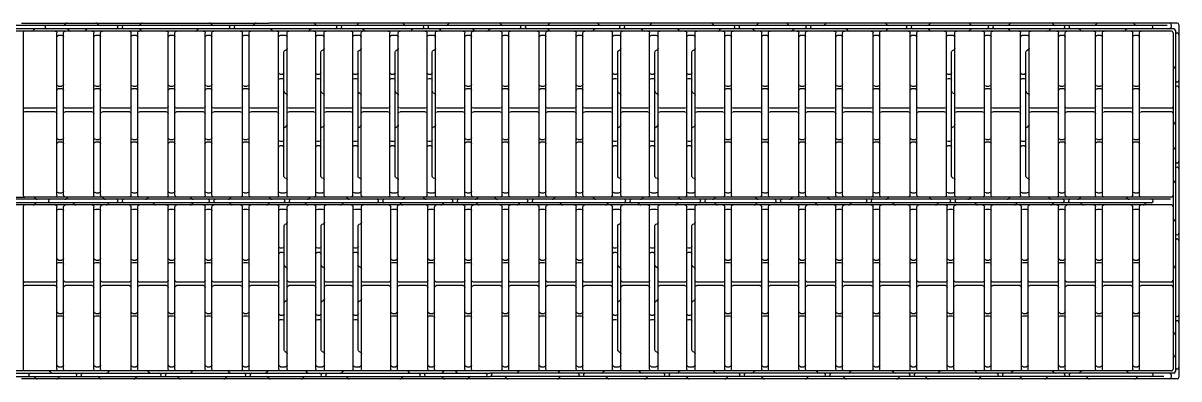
# Model space of a CAD drawing. Header units: millimetres. Extents: x -12841 to 656159, y 16990 to 119390.
# Drawn here: x 323659 to 656159, y 16990 to 119390 of the extents above; entities that cross this region are included whole.
import ezdxf

# ---------------------------------------------------------------- set-up
doc = ezdxf.new("R2010")
doc.units = ezdxf.units.MM
doc.layers.add('Rail_H4822(Lower)', color=7, linetype='Continuous')

# ---------------------------------------------------------------- blocks, each defined once
blk = doc.blocks.new('A$C31676947')
at = {"layer": 'Rail_H4822(Lower)'}
for p, q in [((500, 47250), (500, 500)), ((1000, 46570), (1920, 46570)), ((2420, 47250), (2420, 500)), ((1000, 31870), (1920, 31870)), ((1000, 31220), (1920, 31220)), ((1000, 16520), (1920, 16520)), ((1000, 15870), (1920, 15870)), ((1000, 1180), (1920, 1180))]:
    blk.add_line(p, q, dxfattribs=at)
for centre, start, end in [((0, 47250), 0, 90), ((1000, 46070), 90, 180), ((1920, 46070), 0, 90), ((2920, 47250), 90, 180), ((1000, 32370), 180, 270), ((1000, 30720), 90, 180), ((1920, 32370), 270, 0), ((1920, 30720), 0, 90), ((0, 23700), 270, 0), ((2920, 23700), 180, 270), ((0, 21700), 0, 90), ((2920, 21700), 90, 180), ((1000, 17020), 180, 270), ((1920, 17020), 270, 0), ((1000, 15370), 90, 180), ((1920, 15370), 0, 90), ((0, 500), 270, 0), ((1000, 1680), 180, 270), ((1920, 1680), 270, 0), ((2920, 500), 180, 270)]:
    blk.add_arc(centre, 500, start, end, dxfattribs=at)
blk = doc.blocks.new('A$Ca08771bd')
at = {"layer": 'Rail_H4822(Lower)'}
for p, q in [((500, 47250), (500, 500)), ((1000, 46570), (2420, 46570)), ((2920, 47250), (2920, 500)), ((2000, 41745), (2000, 6005)), ((2290, 42199), (2630, 42357)), ((1000, 32935), (1500, 32935)), ((1500, 31785), (1000, 31785)), ((2300, 27664), (2620, 27480)), ((2300, 17736), (2620, 17920)), ((1000, 13615), (1500, 13615)), ((1500, 12465), (1000, 12465)), ((2290, 5552), (2630, 5394)), ((1000, 1180), (2420, 1180))]:
    blk.add_line(p, q, dxfattribs=at)
for centre, radius, start, end in [((0, 47250), 500, 0, 90), ((1000, 46070), 500, 90, 180), ((2420, 46070), 500, 0, 90), ((3420, 47250), 500, 90, 180), ((2500, 41745), 500, 114.88821, 180), ((2420, 42811), 500, 294.88821, 0), ((1000, 33435), 500, 180, 270), ((1500, 33435), 500, 270, 0), ((1000, 31285), 500, 90, 180), ((1500, 31285), 500, 0, 90), ((2600, 28184), 600, 180, 240), ((2320, 26960), 600, 0, 60), ((0, 23700), 500, 270, 0), ((3420, 23700), 500, 180, 270), ((0, 21700), 500, 0, 90), ((3420, 21700), 500, 90, 180), ((2600, 17216), 600, 120, 180), ((2320, 18440), 600, 300, 0), ((1000, 14115), 500, 180, 270), ((1500, 14115), 500, 270, 0), ((1000, 11965), 500, 90, 180), ((1500, 11965), 500, 0, 90), ((2500, 6005), 500, 180, 245.11179), ((2420, 4940), 500, 0, 65.11179), ((0, 500), 500, 270, 0), ((1000, 1680), 500, 180, 270), ((2420, 1680), 500, 270, 0), ((3420, 500), 500, 180, 270)]:
    blk.add_arc(centre, radius, start, end, dxfattribs=at)

msp = doc.modelspace()

# ---------------------------------------------------------------- linework, layer by layer
at = {"layer": 'Rail_H4822(Lower)'}
for p, q in [((326492, 118740), (58829, 118740)), ((401019, 117090), (318509, 117090)), ((395552, 117740), (319159, 117740)), ((323159, 119390), (394329, 119390)), ((323659, 116590), (323659, 69840)), ((394329, 118740), (326492, 118740)), ((326764, 117528), (326572, 117302)), ((335659, 118952), (335851, 119178)), ((336659, 117528), (336851, 117302)), ((341764, 117528), (341572, 117302)), ((345072, 119178), (345264, 118952)), ((357491, 119178), (357299, 118952)), ((357349, 117528), (357541, 117302)), ((373858, 117528), (373666, 117302)), ((377772, 119178), (377964, 118952)), ((390049, 118952), (390241, 119178)), ((655659, 119390), (394329, 119390)), ((652740, 118740), (394329, 118740)), ((395351, 117302), (395159, 117528)), ((654659, 117740), (395552, 117740)), ((654009, 117090), (401019, 117090)), ((406086, 117302), (406278, 117528)), ((407778, 118952), (407586, 119178)), ((419863, 118952), (420055, 119178)), ((421751, 117302), (421559, 117528)), ((433244, 118952), (433052, 119178)), ((435352, 117302), (435544, 117528)), ((443811, 117302), (443619, 117528)), ((445830, 118952), (446021, 119178)), ((453426, 117302), (453234, 117528)), ((457601, 117302), (457793, 117528)), ((461224, 118952), (461032, 119178)), ((474809, 118952), (475001, 119178)), ((475001, 117302), (474809, 117528)), ((487756, 117302), (487948, 117528)), ((489316, 118952), (489124, 119178)), ((501961, 117302), (501769, 117528)), ((504103, 118952), (504295, 119178)), ((512441, 117302), (512249, 117528)), ((522224, 118952), (522032, 119178)), ((524032, 117302), (524224, 117529)), ((534001, 117302), (533809, 117528)), ((534809, 118952), (535001, 119178)), ((543764, 118952), (543572, 119178)), ((545072, 117302), (545264, 117528)), ((554349, 118952), (554541, 119178)), ((560901, 117302), (560709, 117528)), ((572174, 118952), (571982, 119178)), ((572032, 117302), (572224, 117528)), ((584309, 118952), (584501, 119178)), ((584501, 117302), (584309, 117528)), ((596234, 118952), (596042, 119178)), ((596042, 117302), (596234, 117528)), ((607319, 118952), (607511, 119178)), ((607511, 117302), (607319, 117528)), ((618942, 117302), (619134, 117528)), ((620134, 118952), (619942, 119178)), ((627911, 117302), (627719, 117528)), ((632304, 118952), (632496, 119178)), ((640769, 117302), (640961, 117528)), ((643461, 118952), (643269, 119178)), ((653979, 118890), (653979, 118240)), ((654509, 116590), (654509, 19790)), ((655159, 117240), (655159, 19140)), ((656159, 118890), (656159, 17490)), ((654720, 106827), (654947, 106635)), ((332872, 94890), (324159, 94890)), ((332872, 93890), (324159, 93890)), ((343545, 94890), (335792, 94890)), ((343545, 93890), (335792, 93890)), ((354218, 94890), (346465, 94890)), ((354218, 93890), (346465, 93890)), ((364891, 94890), (357138, 94890)), ((364891, 93890), (357138, 93890)), ((375564, 94890), (367811, 94890)), ((375564, 93890), (367811, 93890)), ((386237, 94890), (378484, 94890)), ((386237, 93890), (378484, 93890)), ((396660, 94890), (389157, 94890)), ((396660, 93890), (389157, 93890)), ((407333, 94890), (400080, 94890)), ((407333, 93890), (400080, 93890)), ((418006, 94890), (410753, 94890)), ((418006, 93890), (410753, 93890)), ((428679, 94890), (421426, 94890)), ((428679, 93890), (421426, 93890)), ((439352, 94890), (432099, 94890)), ((439352, 93890), (432099, 93890)), ((450275, 94890), (442772, 94890)), ((450275, 93890), (442772, 93890)), ((460948, 94890), (453195, 94890)), ((460948, 93890), (453195, 93890)), ((471621, 94890), (463868, 94890)), ((471621, 93890), (463868, 93890)), ((482294, 94890), (474541, 94890)), ((482294, 93890), (474541, 93890)), ((492717, 94890), (485214, 94890)), ((492717, 93890), (485214, 93890)), ((503390, 94890), (496137, 94890)), ((503390, 93890), (496137, 93890)), ((514063, 94890), (506810, 94890)), ((514063, 93890), (506810, 93890)), ((524986, 94890), (517483, 94890)), ((524986, 93890), (517483, 93890)), ((535659, 94890), (527906, 94890)), ((535659, 93890), (527906, 93890)), ((546332, 94890), (538579, 94890)), ((546332, 93890), (538579, 93890)), ((557005, 94890), (549252, 94890)), ((557005, 93890), (549252, 93890)), ((567678, 94890), (559925, 94890)), ((567678, 93890), (559925, 93890)), ((578351, 94890), (570598, 94890)), ((578351, 93890), (570598, 93890)), ((588774, 94890), (581271, 94890)), ((588774, 93890), (581271, 93890)), ((599697, 94890), (592194, 94890)), ((599697, 93890), (592194, 93890)), ((610120, 94890), (602617, 94890)), ((610120, 93890), (602617, 93890)), ((621043, 94890), (613540, 94890)), ((621043, 93890), (613540, 93890)), ((631716, 94890), (623963, 94890)), ((631716, 93890), (623963, 93890)), ((642389, 94890), (634636, 94890)), ((642389, 93890), (634636, 93890)), ((654009, 94890), (645309, 94890)), ((654009, 93890), (645309, 93890)), ((654720, 90416), (654947, 90607)), ((654720, 83527), (654947, 83335)), ((654720, 73558), (654947, 73750)), ((324159, 67040), (62419, 67040)), ((329994, 68690), (62891, 68690)), ((398391, 67690), (312796, 67690)), ((318509, 69340), (324159, 69340)), ((323659, 66540), (323659, 19790)), ((401019, 69340), (324159, 69340)), ((397919, 67040), (324159, 67040)), ((327198, 67478), (327006, 67252)), ((327252, 68902), (327060, 69128)), ((398391, 68690), (329994, 68690)), ((336351, 69128), (336159, 68902)), ((338325, 67252), (338134, 67478)), ((338325, 67252), (338134, 67478)), ((346898, 68902), (346706, 69128)), ((348198, 67478), (348006, 67252)), ((359541, 69128), (359349, 68902)), ((361321, 67252), (361129, 67478)), ((372104, 68902), (371912, 69128)), ((372368, 67478), (372176, 67252)), ((383301, 69128), (383109, 68902)), ((383381, 67252), (383189, 67478)), ((394303, 67478), (394112, 67252)), ((394803, 68902), (394612, 69128)), ((654011, 67040), (397919, 67040)), ((653734, 68690), (398391, 68690)), ((648296, 67690), (398391, 67690)), ((654009, 69340), (401019, 69340)), ((405080, 67252), (404889, 67478)), ((405877, 68902), (406069, 69128)), ((415436, 67252), (415628, 67478)), ((417118, 68902), (416926, 69128)), ((432461, 67252), (432269, 67478)), ((433065, 68902), (433257, 69128)), ((439124, 68902), (438932, 69128)), ((444316, 67252), (444508, 67478)), ((454209, 68902), (454401, 69128)), ((454401, 67252), (454209, 67478)), ((459678, 68902), (459486, 69128)), ((466216, 67252), (466408, 67478)), ((476309, 68902), (476501, 69128)), ((478481, 67252), (478289, 67478)), ((487948, 68902), (487756, 69128)), ((491636, 67252), (491828, 67478)), ((500871, 67252), (500679, 67478)), ((501769, 68902), (501961, 69128)), ((511726, 67252), (511918, 67478)), ((512508, 68902), (512316, 69128)), ((522489, 68902), (522681, 69128)), ((522981, 67252), (522789, 67478)), ((534624, 68902), (534432, 69128)), ((534432, 67252), (534624, 67478)), ((544609, 68902), (544801, 69128)), ((551871, 67252), (551679, 67478)), ((555448, 68902), (555256, 69128)), ((561554, 67252), (561746, 67478)), ((572331, 68902), (572523, 69128)), ((574161, 67252), (573969, 67478)), ((584668, 68902), (584476, 69128)), ((586642, 67252), (586834, 67478)), ((595919, 68902), (596111, 69128)), ((597841, 67252), (597649, 67478)), ((607259, 68902), (607451, 69128)), ((609296, 67252), (609488, 67478)), ((619004, 68902), (618812, 69128)), ((619812, 67252), (620004, 67478)), ((627589, 68902), (627781, 69128)), ((628281, 67252), (628089, 67478)), ((641408, 68902), (641216, 69128)), ((646386, 67252), (646578, 67478)), ((654720, 62823), (654947, 62631)), ((654720, 49058), (654947, 49250)), ((332872, 44840), (324159, 44840)), ((332872, 43840), (324159, 43840)), ((343545, 44840), (335792, 44840)), ((343545, 43840), (335792, 43840)), ((354218, 44840), (346465, 44840)), ((354218, 43840), (346465, 43840)), ((364891, 44840), (357138, 44840)), ((364891, 43840), (357138, 43840)), ((375564, 44840), (367811, 44840)), ((375564, 43840), (367811, 43840)), ((386237, 44840), (378484, 44840)), ((386237, 43840), (378484, 43840)), ((396730, 44840), (389157, 44840)), ((396730, 43840), (389157, 43840)), ((407403, 44840), (400080, 44840)), ((407403, 43840), (400080, 43840)), ((418076, 44840), (410753, 44840)), ((418076, 43840), (410753, 43840)), ((428929, 44840), (421426, 44840)), ((428929, 43840), (421426, 43840)), ((439602, 44840), (431849, 44840)), ((439602, 43840), (431849, 43840)), ((450275, 44840), (442522, 44840)), ((450275, 43840), (442522, 43840)), ((460948, 44840), (453195, 44840)), ((460948, 43840), (453195, 43840)), ((471621, 44840), (463868, 44840)), ((471621, 43840), (463868, 43840)), ((482294, 44840), (474541, 44840)), ((482294, 43840), (474541, 43840)), ((492717, 44840), (485214, 44840)), ((492717, 43840), (485214, 43840)), ((503390, 44840), (496137, 44840)), ((503390, 43840), (496137, 43840)), ((514063, 44840), (506810, 44840)), ((514063, 43840), (506810, 43840)), ((524986, 44840), (517483, 44840)), ((524986, 43840), (517483, 43840)), ((535659, 44840), (527906, 44840)), ((535659, 43840), (527906, 43840)), ((546332, 44840), (538579, 44840)), ((546332, 43840), (538579, 43840)), ((557005, 44840), (549252, 44840)), ((557005, 43840), (549252, 43840)), ((567678, 44840), (559925, 44840)), ((567678, 43840), (559925, 43840)), ((578351, 44840), (570598, 44840)), ((578351, 43840), (570598, 43840)), ((589024, 44840), (581271, 44840)), ((589024, 43840), (581271, 43840)), ((599697, 44840), (591944, 44840)), ((599697, 43840), (591944, 43840)), ((610370, 44840), (602617, 44840)), ((610370, 43840), (602617, 43840)), ((621043, 44840), (613290, 44840)), ((621043, 43840), (613290, 43840)), ((631716, 44840), (623963, 44840)), ((631716, 43840), (623963, 43840)), ((642389, 44840), (634636, 44840)), ((642389, 43840), (634636, 43840)), ((654009, 44840), (645309, 44840)), ((654009, 43840), (645309, 43840)), ((654720, 29851), (654947, 30043)), ((654720, 23730), (654947, 23538)), ((324159, 19290), (123149, 19290)), ((316346, 17640), (457982, 17640)), ((319159, 18640), (457982, 18640)), ((462349, 16990), (323159, 16990)), ((458649, 19290), (324159, 19290)), ((327247, 17202), (327055, 17428)), ((331648, 18852), (331456, 19078)), ((333918, 17428), (333726, 17202)), ((345695, 17202), (345503, 17428)), ((348191, 19078), (347999, 18852)), ((356164, 17428), (355972, 17202)), ((359672, 19078), (359864, 18852)), ((368249, 17428), (368441, 17202)), ((372181, 19078), (371989, 18852)), ((382054, 17428), (381862, 17202)), ((383054, 18852), (382862, 19078)), ((393831, 19078), (393639, 18852)), ((394331, 17202), (394139, 17428)), ((404308, 17428), (404116, 17202)), ((405378, 18852), (405186, 19078)), ((415581, 19078), (415389, 18852)), ((416913, 17428), (417104, 17202)), ((432729, 17428), (432537, 17202)), ((434729, 18852), (434537, 19078)), ((444506, 19078), (444314, 18852)), ((444506, 17202), (444314, 17428)), ((448464, 18852), (448272, 19078)), ((451964, 17428), (451772, 17202)), ((654659, 18640), (457982, 18640)), ((651846, 17640), (457982, 17640)), ((654009, 19290), (458649, 19290)), ((655659, 16990), (462349, 16990)), ((462741, 17202), (462549, 17428)), ((465999, 18852), (466191, 19078)), ((477964, 18852), (477772, 19078)), ((477772, 17202), (477964, 17428)), ((490549, 18852), (490741, 19078)), ((491741, 17202), (491549, 17428)), ((501287, 18852), (501095, 19078)), ((502882, 17202), (503074, 17428)), ((512159, 18852), (512351, 19078)), ((514851, 17202), (514659, 17428)), ((522704, 18852), (522512, 19078)), ((526012, 17202), (526204, 17428)), ((533789, 18852), (533981, 19078)), ((536479, 17202), (536287, 17428)), ((549126, 17202), (549318, 17428)), ((552318, 18852), (552126, 19078)), ((560095, 17202), (559903, 17428)), ((561459, 18852), (561651, 19078)), ((574114, 18852), (573922, 19078)), ((575422, 17202), (575614, 17428)), ((583691, 17202), (583499, 17428)), ((587069, 18852), (587261, 19078)), ((597908, 18852), (597716, 19078)), ((598822, 17202), (599014, 17428)), ((608099, 18852), (608291, 19078)), ((610849, 17202), (610657, 17428)), ((618022, 17202), (618214, 17428)), ((620214, 18852), (620022, 19078)), ((627799, 18852), (627991, 19078)), ((629991, 17202), (629799, 17428)), ((641578, 18852), (641386, 19078)), ((643886, 17202), (644078, 17428)), ((653979, 18140), (653979, 17490))]:
    msp.add_line(p, q, dxfattribs=at)
for centre, radius, start, end in [((324159, 116590), 500, 90, 180), ((326115, 117690), 600, 270, 319.69841), ((327222, 117140), 600, 90, 139.69841), ((330442, 118240), 500, 90, 270), ((335202, 119340), 600, 270, 319.69841), ((336309, 118790), 600, 90, 139.69841), ((336202, 117140), 600, 40.30159, 90), ((337309, 117690), 600, 220.30159, 270), ((341115, 117690), 600, 270, 319.69841), ((342222, 117140), 600, 90, 139.69841), ((344615, 118790), 600, 40.30159, 90), ((345722, 119340), 600, 220.30159, 270), ((350482, 118240), 500, 270, 90), ((352632, 118240), 500, 90, 270), ((356842, 119340), 600, 270, 319.69841), ((356892, 117140), 600, 40.30159, 90), ((357949, 118790), 600, 90, 139.69841), ((357999, 117690), 600, 220.30159, 270), ((373209, 117690), 600, 270, 319.69841), ((374316, 117140), 600, 90, 139.69841), ((377315, 118790), 600, 40.30159, 90), ((378422, 119340), 600, 220.30159, 270), ((382682, 118240), 500, 270, 90), ((384832, 118240), 500, 90, 270), ((389592, 119340), 600, 270, 319.69841), ((390699, 118790), 600, 90, 139.69841), ((394702, 117140), 600, 40.30159, 90), ((395809, 117690), 600, 220.30159, 270), ((405629, 117690), 600, 270, 319.69841), ((406736, 117140), 600, 90, 139.69841), ((407129, 118790), 600, 40.30159, 90), ((408236, 119340), 600, 220.30159, 270), ((413496, 118240), 500, 270, 90), ((415646, 118240), 500, 90, 270), ((419406, 119340), 600, 270, 319.69841), ((420513, 118790), 600, 90, 139.69841), ((421102, 117140), 600, 40.30159, 90), ((422209, 117690), 600, 220.30159, 270), ((432595, 118790), 600, 40.30159, 90), ((433702, 119340), 600, 220.30159, 270), ((434895, 117690), 600, 270, 319.69841), ((436002, 117140), 600, 90, 139.69841), ((438462, 118240), 500, 270, 90), ((440612, 118240), 500, 90, 270), ((443162, 117140), 600, 40.30159, 90), ((444269, 117690), 600, 220.30159, 270), ((445372, 119340), 600, 270, 319.69841), ((446479, 118790), 600, 90, 139.69841), ((452777, 117140), 600, 40.30159, 90), ((453884, 117690), 600, 220.30159, 270), ((457144, 117690), 600, 270, 319.69841), ((458251, 117140), 600, 90, 139.69841), ((460575, 118790), 600, 40.30159, 90), ((461682, 119340), 600, 220.30159, 270), ((466442, 118240), 500, 270, 90), ((468592, 118240), 500, 90, 270), ((474352, 119340), 600, 270, 319.69841), ((474352, 117140), 600, 40.30159, 90), ((475459, 118790), 600, 90, 139.69841), ((475459, 117690), 600, 220.30159, 270), ((487299, 117690), 600, 270, 319.69841), ((488406, 117140), 600, 90, 139.69841), ((488666, 118790), 600, 40.30159, 90), ((489773, 119340), 600, 220.30159, 270), ((494902, 118240), 500, 270, 90), ((497052, 118240), 500, 90, 270), ((501312, 117140), 600, 40.30159, 90), ((502419, 117690), 600, 220.30159, 270), ((503645, 119340), 600, 270, 319.69841), ((504752, 118790), 600, 90, 139.69841), ((511792, 117140), 600, 40.30159, 90), ((512899, 117690), 600, 220.30159, 270), ((521575, 118790), 600, 40.30159, 90), ((522682, 119340), 600, 220.30159, 270), ((523575, 117690), 600, 270, 319.69841), ((524682, 117140), 600, 90, 139.69841), ((527942, 118240), 500, 270, 90), ((530092, 118240), 500, 90, 270), ((533352, 117140), 600, 40.30159, 90), ((534459, 117690), 600, 220.30159, 270), ((534352, 119340), 600, 270, 319.69841), ((535459, 118790), 600, 90, 139.69841), ((543115, 118790), 600, 40.30159, 90), ((544222, 119340), 600, 220.30159, 270), ((544615, 117690), 600, 270, 319.69841), ((545722, 117140), 600, 90, 139.69841), ((548482, 118240), 500, 270, 90), ((550632, 118240), 500, 90, 270), ((553892, 119340), 600, 270, 319.69841), ((554999, 118790), 600, 90, 139.69841), ((560252, 117140), 600, 40.30159, 90), ((561359, 117690), 600, 220.30159, 270), ((571525, 118790), 600, 40.30159, 90), ((571575, 117690), 600, 270, 319.69841), ((572632, 119340), 600, 220.30159, 270), ((572682, 117140), 600, 90, 139.69841), ((577442, 118240), 500, 270, 90), ((579592, 118240), 500, 90, 270), ((583852, 119340), 600, 270, 319.69841), ((583852, 117140), 600, 40.30159, 90), ((584959, 118790), 600, 90, 139.69841), ((584959, 117690), 600, 220.30159, 270), ((595585, 118790), 600, 40.30159, 90), ((595585, 117690), 600, 270, 319.69841), ((596692, 119340), 600, 220.30159, 270), ((596692, 117140), 600, 90, 139.69841), ((600952, 118240), 500, 270, 90), ((603102, 118240), 500, 90, 270), ((606862, 119340), 600, 270, 319.69841), ((606862, 117140), 600, 40.30159, 90), ((607969, 118790), 600, 90, 139.69841), ((607969, 117690), 600, 220.30159, 270), ((618485, 117690), 600, 270, 319.69841), ((619592, 117140), 600, 90, 139.69841), ((619485, 118790), 600, 40.30159, 90), ((620592, 119340), 600, 220.30159, 270), ((622852, 118240), 500, 270, 90), ((625002, 118240), 500, 90, 270), ((627262, 117140), 600, 40.30159, 90), ((628369, 117690), 600, 220.30159, 270), ((631847, 119340), 600, 270, 319.69841), ((632954, 118790), 600, 90, 139.69841), ((640312, 117690), 600, 270, 319.69841), ((641419, 117140), 600, 90, 139.69841), ((642812, 118790), 600, 40.30159, 90), ((643919, 119340), 600, 220.30159, 270), ((648179, 118240), 500, 270, 90), ((653479, 118890), 500, 0, 90), ((653479, 118240), 500, 270, 0), ((654009, 116590), 500, 0, 90), ((654659, 117240), 500, 0, 90), ((655659, 116060), 500, 0, 180), ((655659, 118890), 500, 0, 90), ((655109, 107284), 600, 180, 229.69841), ((654559, 106177), 600, 0, 49.69841), ((655659, 102917), 500, 180, 0), ((655659, 100767), 500, 0, 180), ((324159, 95390), 500, 180, 270), ((324159, 93390), 500, 90, 180), ((654009, 95390), 500, 270, 0), ((654009, 93390), 500, 0, 90), ((655109, 89958), 600, 130.30159, 180), ((654559, 91065), 600, 310.30159, 0), ((655109, 83984), 600, 180, 229.69841), ((654559, 82877), 600, 0, 49.69841), ((655659, 79617), 500, 180, 0), ((655659, 77467), 500, 0, 180), ((655109, 73100), 600, 130.30159, 180), ((654559, 74207), 600, 310.30159, 0), ((324159, 69840), 500, 180, 270), ((654009, 69840), 500, 270, 0), ((324159, 66540), 500, 90, 180), ((326549, 67640), 600, 270, 319.69841), ((326603, 68740), 600, 40.30159, 90), ((327656, 67090), 600, 90, 139.69841), ((327710, 69290), 600, 220.30159, 270), ((331424, 68190), 500, 90, 180), ((331424, 68190), 500, 180, 270), ((335702, 69290), 600, 270, 319.69841), ((336809, 68740), 600, 90, 139.69841), ((337676, 67090), 600, 40.30159, 90), ((337676, 67090), 600, 40.30159, 90), ((338783, 67640), 600, 220.30159, 270), ((338783, 67640), 600, 220.30159, 270), ((346249, 68740), 600, 40.30159, 90), ((347356, 69290), 600, 220.30159, 270), ((347549, 67640), 600, 270, 319.69841), ((348656, 67090), 600, 90, 139.69841), ((350484, 68190), 500, 270, 90), ((352634, 68190), 500, 90, 270), ((358892, 69290), 600, 270, 319.69841), ((359999, 68740), 600, 90, 139.69841), ((360672, 67090), 600, 40.30159, 90), ((361779, 67640), 600, 220.30159, 270), ((371455, 68740), 600, 40.30159, 90), ((371719, 67640), 600, 270, 319.69841), ((372562, 69290), 600, 220.30159, 270), ((372826, 67090), 600, 90, 139.69841), ((376822, 68190), 500, 270, 90), ((378972, 68190), 500, 90, 270), ((382652, 69290), 600, 270, 319.69841), ((382732, 67090), 600, 40.30159, 90), ((383759, 68740), 600, 90, 139.69841), ((383839, 67640), 600, 220.30159, 270), ((393654, 67640), 600, 270, 319.69841), ((394154, 68740), 600, 40.30159, 90), ((394761, 67090), 600, 90, 139.69841), ((395261, 69290), 600, 220.30159, 270), ((398521, 68190), 500, 270, 90), ((400671, 68190), 500, 90, 270), ((404431, 67090), 600, 40.30159, 90), ((405538, 67640), 600, 220.30159, 270), ((405419, 69290), 600, 270, 319.69841), ((406526, 68740), 600, 90, 139.69841), ((414979, 67640), 600, 270, 319.69841), ((416086, 67090), 600, 90, 139.69841), ((416469, 68740), 600, 40.30159, 90), ((417576, 69290), 600, 220.30159, 270), ((425402, 68190), 500, 270, 90), ((427552, 68190), 500, 90, 270), ((431812, 67090), 600, 40.30159, 90), ((432919, 67640), 600, 220.30159, 270), ((432608, 69290), 600, 270, 319.69841), ((433715, 68740), 600, 90, 139.69841), ((438475, 68740), 600, 40.30159, 90), ((439582, 69290), 600, 220.30159, 270), ((443859, 67640), 600, 270, 319.69841), ((444966, 67090), 600, 90, 139.69841), ((446842, 68190), 500, 270, 90), ((448992, 68190), 500, 90, 270), ((453752, 69290), 600, 270, 319.69841), ((453752, 67090), 600, 40.30159, 90), ((454859, 68740), 600, 90, 139.69841), ((454859, 67640), 600, 220.30159, 270), ((459029, 68740), 600, 40.30159, 90), ((460136, 69290), 600, 220.30159, 270), ((465759, 67640), 600, 270, 319.69841), ((466866, 67090), 600, 90, 139.69841), ((468442, 68190), 500, 270, 90), ((470592, 68190), 500, 90, 270), ((475852, 69290), 600, 270, 319.69841), ((476959, 68740), 600, 90, 139.69841), ((477832, 67090), 600, 40.30159, 90), ((478939, 67640), 600, 220.30159, 270), ((487299, 68740), 600, 40.30159, 90), ((488406, 69290), 600, 220.30159, 270), ((491179, 67640), 600, 270, 319.69841), ((492286, 67090), 600, 90, 139.69841), ((496546, 68190), 500, 270, 90), ((498696, 68190), 500, 90, 270), ((500222, 67090), 600, 40.30159, 90), ((501329, 67640), 600, 220.30159, 270), ((501312, 69290), 600, 270, 319.69841), ((502419, 68740), 600, 90, 139.69841), ((511269, 67640), 600, 270, 319.69841), ((511859, 68740), 600, 40.30159, 90), ((512376, 67090), 600, 90, 139.69841), ((512966, 69290), 600, 220.30159, 270), ((518122, 68190), 500, 270, 90), ((520272, 68190), 500, 90, 270), ((522032, 69290), 600, 270, 319.69841), ((522332, 67090), 600, 40.30159, 90), ((523139, 68740), 600, 90, 139.69841), ((523439, 67640), 600, 220.30159, 270), ((533975, 68740), 600, 40.30159, 90), ((533975, 67640), 600, 270, 319.69841), ((535082, 69290), 600, 220.30159, 270), ((535082, 67090), 600, 90, 139.69841), ((539842, 68190), 500, 270, 90), ((541992, 68190), 500, 90, 270), ((544152, 69290), 600, 270, 319.69841), ((545259, 68740), 600, 90, 139.69841), ((551222, 67090), 600, 40.30159, 90), ((552329, 67640), 600, 220.30159, 270), ((554799, 68740), 600, 40.30159, 90), ((555906, 69290), 600, 220.30159, 270), ((561097, 67640), 600, 270, 319.69841), ((562204, 67090), 600, 90, 139.69841), ((565964, 68190), 500, 270, 90), ((568114, 68190), 500, 90, 270), ((571874, 69290), 600, 270, 319.69841), ((572981, 68740), 600, 90, 139.69841), ((573512, 67090), 600, 40.30159, 90), ((574619, 67640), 600, 220.30159, 270), ((584019, 68740), 600, 40.30159, 90), ((585126, 69290), 600, 220.30159, 270), ((586185, 67640), 600, 270, 319.69841), ((587292, 67090), 600, 90, 139.69841), ((590052, 68190), 500, 270, 90), ((592202, 68190), 500, 90, 270), ((595462, 69290), 600, 270, 319.69841), ((596569, 68740), 600, 90, 139.69841), ((597192, 67090), 600, 40.30159, 90), ((598299, 67640), 600, 220.30159, 270), ((606802, 69290), 600, 270, 319.69841), ((607909, 68740), 600, 90, 139.69841), ((608839, 67640), 600, 270, 319.69841), ((609946, 67090), 600, 90, 139.69841), ((618355, 68740), 600, 40.30159, 90), ((619462, 69290), 600, 220.30159, 270), ((619355, 67640), 600, 270, 319.69841), ((620462, 67090), 600, 90, 139.69841), ((622722, 68190), 500, 270, 90), ((624872, 68190), 500, 90, 270), ((627132, 69290), 600, 270, 319.69841), ((627632, 67090), 600, 40.30159, 90), ((628239, 68740), 600, 90, 139.69841), ((628739, 67640), 600, 220.30159, 270), ((640759, 68740), 600, 40.30159, 90), ((641866, 69290), 600, 220.30159, 270), ((645929, 67640), 600, 270, 319.69841), ((647036, 67090), 600, 90, 139.69841), ((648296, 68190), 500, 270, 90), ((654009, 66540), 500, 0, 90), ((655109, 63280), 600, 180, 229.69841), ((654559, 62173), 600, 0, 49.69841), ((655659, 58913), 500, 180, 0), ((655659, 56763), 500, 0, 180), ((655109, 48600), 600, 130.30159, 180), ((654559, 49707), 600, 310.30159, 0), ((324159, 45340), 500, 180, 270), ((324159, 43340), 500, 90, 180), ((654009, 45340), 500, 270, 0), ((654009, 43340), 500, 0, 90), ((655659, 35410), 500, 180, 0), ((655659, 33260), 500, 0, 180), ((654559, 30500), 600, 310.30159, 0), ((655109, 29393), 600, 130.30159, 180), ((655109, 24187), 600, 180, 229.69841), ((654559, 23080), 600, 0, 49.69841), ((655659, 20320), 500, 180, 0), ((324159, 19790), 500, 180, 270), ((325742, 18140), 500, 90, 270), ((326597, 17040), 600, 40.30159, 90), ((327704, 17590), 600, 220.30159, 270), ((330999, 18690), 600, 40.30159, 90), ((332106, 19240), 600, 220.30159, 270), ((333269, 17590), 600, 270, 319.69841), ((334376, 17040), 600, 90, 139.69841), ((338636, 18140), 500, 270, 90), ((340786, 18140), 500, 90, 270), ((345046, 17040), 600, 40.30159, 90), ((346153, 17590), 600, 220.30159, 270), ((347542, 19240), 600, 270, 319.69841), ((348649, 18690), 600, 90, 139.69841), ((355515, 17590), 600, 270, 319.69841), ((356622, 17040), 600, 90, 139.69841), ((359215, 18690), 600, 40.30159, 90), ((360322, 19240), 600, 220.30159, 270), ((362882, 18140), 500, 270, 90), ((365032, 18140), 500, 90, 270), ((367792, 17040), 600, 40.30159, 90), ((368899, 17590), 600, 220.30159, 270), ((371532, 19240), 600, 270, 319.69841), ((372639, 18690), 600, 90, 139.69841), ((381405, 17590), 600, 270, 319.69841), ((382512, 17040), 600, 90, 139.69841), ((382405, 18690), 600, 40.30159, 90), ((383512, 19240), 600, 220.30159, 270), ((387272, 18140), 500, 270, 90), ((389422, 18140), 500, 90, 270), ((393182, 19240), 600, 270, 319.69841), ((393682, 17040), 600, 40.30159, 90), ((394289, 18690), 600, 90, 139.69841), ((394789, 17590), 600, 220.30159, 270), ((403659, 17590), 600, 270, 319.69841), ((404766, 17040), 600, 90, 139.69841), ((404729, 18690), 600, 40.30159, 90), ((405836, 19240), 600, 220.30159, 270), ((409022, 18140), 500, 270, 90), ((411172, 18140), 500, 90, 270), ((414932, 19240), 600, 270, 319.69841), ((416039, 18690), 600, 90, 139.69841), ((416455, 17040), 600, 40.30159, 90), ((417562, 17590), 600, 220.30159, 270), ((432079, 17590), 600, 270, 319.69841), ((433186, 17040), 600, 90, 139.69841), ((434079, 18690), 600, 40.30159, 90), ((435186, 19240), 600, 220.30159, 270), ((437446, 18140), 500, 270, 90), ((439596, 18140), 500, 90, 270), ((443856, 19240), 600, 270, 319.69841), ((443856, 17040), 600, 40.30159, 90), ((444963, 18690), 600, 90, 139.69841), ((444963, 17590), 600, 220.30159, 270), ((447815, 18690), 600, 40.30159, 90), ((448922, 19240), 600, 220.30159, 270), ((451315, 17590), 600, 270, 319.69841), ((452422, 17040), 600, 90, 139.69841), ((456682, 18140), 500, 270, 90), ((458832, 18140), 500, 90, 270), ((462092, 17040), 600, 40.30159, 90), ((463199, 17590), 600, 220.30159, 270), ((465542, 19240), 600, 270, 319.69841), ((466649, 18690), 600, 90, 139.69841), ((477315, 18690), 600, 40.30159, 90), ((477315, 17590), 600, 270, 319.69841), ((478422, 19240), 600, 220.30159, 270), ((478422, 17040), 600, 90, 139.69841), ((483182, 18140), 500, 270, 90), ((485332, 18140), 500, 90, 270), ((490092, 19240), 600, 270, 319.69841), ((491199, 18690), 600, 90, 139.69841), ((491092, 17040), 600, 40.30159, 90), ((492199, 17590), 600, 220.30159, 270), ((500638, 18690), 600, 40.30159, 90), ((501745, 19240), 600, 220.30159, 270), ((502425, 17590), 600, 270, 319.69841), ((503532, 17040), 600, 90, 139.69841), ((507792, 18140), 500, 270, 90), ((509942, 18140), 500, 90, 270), ((511702, 19240), 600, 270, 319.69841), ((512809, 18690), 600, 90, 139.69841), ((514202, 17040), 600, 40.30159, 90), ((515309, 17590), 600, 220.30159, 270), ((522055, 18690), 600, 40.30159, 90), ((523162, 19240), 600, 220.30159, 270), ((525555, 17590), 600, 270, 319.69841), ((526662, 17040), 600, 90, 139.69841), ((529422, 18140), 500, 270, 90), ((531572, 18140), 500, 90, 270), ((533332, 19240), 600, 270, 319.69841), ((534439, 18690), 600, 90, 139.69841), ((535830, 17040), 600, 40.30159, 90), ((536937, 17590), 600, 220.30159, 270), ((548669, 17590), 600, 270, 319.69841), ((549776, 17040), 600, 90, 139.69841), ((551669, 18690), 600, 40.30159, 90), ((552776, 19240), 600, 220.30159, 270), ((554036, 18140), 500, 270, 90), ((556186, 18140), 500, 90, 270), ((559446, 17040), 600, 40.30159, 90), ((560553, 17590), 600, 220.30159, 270), ((561002, 19240), 600, 270, 319.69841), ((562109, 18690), 600, 90, 139.69841), ((573465, 18690), 600, 40.30159, 90), ((574572, 19240), 600, 220.30159, 270), ((574965, 17590), 600, 270, 319.69841), ((576072, 17040), 600, 90, 139.69841), ((578332, 18140), 500, 270, 90), ((580482, 18140), 500, 90, 270), ((583042, 17040), 600, 40.30159, 90), ((584149, 17590), 600, 220.30159, 270), ((586612, 19240), 600, 270, 319.69841), ((587719, 18690), 600, 90, 139.69841), ((597259, 18690), 600, 40.30159, 90), ((598366, 19240), 600, 220.30159, 270), ((598365, 17590), 600, 270, 319.69841), ((599472, 17040), 600, 90, 139.69841), ((603732, 18140), 500, 270, 90), ((605882, 18140), 500, 90, 270), ((607642, 19240), 600, 270, 319.69841), ((608749, 18690), 600, 90, 139.69841), ((610200, 17040), 600, 40.30159, 90), ((611307, 17590), 600, 220.30159, 270), ((617565, 17590), 600, 270, 319.69841), ((618672, 17040), 600, 90, 139.69841), ((619565, 18690), 600, 40.30159, 90), ((620672, 19240), 600, 220.30159, 270), ((622932, 18140), 500, 270, 90), ((625082, 18140), 500, 90, 270), ((627342, 19240), 600, 270, 319.69841), ((628449, 18690), 600, 90, 139.69841), ((629342, 17040), 600, 40.30159, 90), ((630449, 17590), 600, 220.30159, 270), ((640929, 18690), 600, 40.30159, 90), ((642036, 19240), 600, 220.30159, 270), ((643429, 17590), 600, 270, 319.69841), ((644536, 17040), 600, 90, 139.69841), ((648296, 18140), 500, 270, 90), ((653479, 18140), 500, 0, 90), ((653479, 17490), 500, 270, 0), ((654009, 19790), 500, 270, 0), ((654659, 19140), 500, 270, 0), ((655659, 17490), 500, 270, 0)]:
    msp.add_arc(centre, radius, start, end, dxfattribs=at)

# ---------------------------------------------------------------- block references
at = {"layer": 'Rail_H4822(Lower)', "xscale": -1, "rotation": 180}
for name, p in [('A$C31676947', (332872, 117090)), ('A$C31676947', (343545, 117090)), ('A$C31676947', (354218, 117090)), ('A$C31676947', (364891, 117090)), ('A$C31676947', (375564, 117090)), ('A$C31676947', (386237, 117090)), ('A$Ca08771bd', (396660, 117090)), ('A$Ca08771bd', (407333, 117090)), ('A$Ca08771bd', (418006, 117090)), ('A$Ca08771bd', (428679, 117090)), ('A$Ca08771bd', (439352, 117090)), ('A$C31676947', (450275, 117090)), ('A$C31676947', (460948, 117090)), ('A$C31676947', (471621, 117090)), ('A$C31676947', (482294, 117090)), ('A$Ca08771bd', (492717, 117090)), ('A$Ca08771bd', (503390, 117090)), ('A$Ca08771bd', (514063, 117090)), ('A$C31676947', (524986, 117090)), ('A$C31676947', (535659, 117090)), ('A$C31676947', (546332, 117090)), ('A$C31676947', (557005, 117090)), ('A$C31676947', (567678, 117090)), ('A$C31676947', (578351, 117090)), ('A$Ca08771bd', (588774, 117090)), ('A$C31676947', (599697, 117090)), ('A$Ca08771bd', (610120, 117090)), ('A$C31676947', (621043, 117090)), ('A$C31676947', (631716, 117090)), ('A$C31676947', (642389, 117090)), ('A$C31676947', (332872, 67040)), ('A$C31676947', (343545, 67040)), ('A$C31676947', (354218, 67040)), ('A$C31676947', (364891, 67040)), ('A$C31676947', (375564, 67040)), ('A$C31676947', (386237, 67040)), ('A$Ca08771bd', (396730, 67040)), ('A$Ca08771bd', (407403, 67040)), ('A$Ca08771bd', (418076, 67040)), ('A$C31676947', (428929, 67040)), ('A$C31676947', (439602, 67040)), ('A$C31676947', (450275, 67040)), ('A$C31676947', (460948, 67040)), ('A$C31676947', (471621, 67040)), ('A$C31676947', (482294, 67040)), ('A$Ca08771bd', (492717, 67040)), ('A$Ca08771bd', (503390, 67040)), ('A$Ca08771bd', (514063, 67040)), ('A$C31676947', (524986, 67040)), ('A$C31676947', (535659, 67040)), ('A$C31676947', (546332, 67040)), ('A$C31676947', (557005, 67040)), ('A$C31676947', (567678, 67040)), ('A$C31676947', (578351, 67040)), ('A$C31676947', (589024, 67040)), ('A$C31676947', (599697, 67040)), ('A$C31676947', (610370, 67040)), ('A$C31676947', (621043, 67040)), ('A$C31676947', (631716, 67040)), ('A$C31676947', (642389, 67040))]:
    msp.add_blockref(name, p, dxfattribs=at)

doc.saveas('drawing.dxf')
